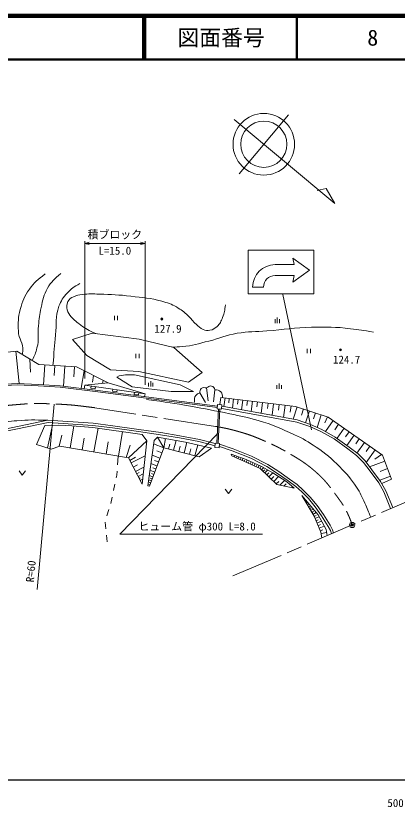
# Model space of a CAD drawing. Units: millimetres, scale not verified. Extents: x 40000 to 680000, y 20000 to 380000.
# Drawn here: x 479587 to 566968, y 198715 to 380000 of the extents above; entities that cross this region are included whole.
import ezdxf
from ezdxf.enums import TextEntityAlignment as Align

# ---------------------------------------------------------------- set-up
doc = ezdxf.new("R2010")
doc.units = ezdxf.units.MM
doc.header["$LTSCALE"] = 1000
doc.header["$PDMODE"] = 32
doc.header["$PDSIZE"] = 500
doc.linetypes.add('CHAIN', pattern=[18.5, 12, -1.5, 3.5, -1.5])
for name, color, linetype, lineweight in [('M-BGD', 7, 'Continuous', 13), ('M-BMK', 2, 'CHAIN', 13), ('M-BMK-SRVR', 3, 'Continuous', 13), ('M-STR-HTXT', 7, 'Continuous', 13), ('M-TTL', 2, 'Continuous', 140), ('M-TTL-BAND', 7, 'Continuous', 25), ('M-TTL-LINE', 7, 'Continuous', 50), ('M-TTL-TXT', 7, 'Continuous', 13)]:
    doc.layers.add(name, color=color, linetype=linetype, lineweight=lineweight)
doc.layers.add('M-OTRS', color=6, linetype='Continuous')
doc.styles.add('ＭＳ ゴシック', font='')
doc.styles.get('ＭＳ ゴシック').set_extended_font_data('MS Gothic')

msp = doc.modelspace()

# ---------------------------------------------------------------- linework, layer by layer
at = {"layer": 'M-BGD'}
for p, q in [((502171, 311306), (502171, 310306)), ((502921, 310306), (502921, 311306)), ((538990, 309626), (538990, 310501)), ((539490, 309626), (539490, 310876)), ((539990, 309626), (539990, 310501)), ((497096, 307315), (492543, 305876)), ((507817, 305897), (497096, 307315)), ((492543, 305876), (495881, 302160)), ((515779, 304013), (507817, 305897)), ((479799, 303183), (473009, 302505)), ((479614, 303165), (480354, 295755)), ((484851, 300139), (479799, 303183)), ((522289, 298278), (515779, 304013)), ((546332, 303701), (546332, 302701)), ((547082, 302701), (547082, 303701)), ((482829, 301358), (482962, 298339)), ((495881, 302160), (501245, 298868)), ((507078, 302596), (507078, 301596)), ((507828, 301596), (507828, 302596)), ((493465, 299558), (484851, 300139)), ((486210, 300047), (485901, 295469)), ((488499, 299893), (488345, 297604)), ((490788, 299738), (490481, 295181)), ((493067, 299584), (492913, 297306)), ((500734, 295923), (493465, 299558)), ((495233, 298674), (494594, 294669)), ((497413, 297584), (497170, 296062)), ((501245, 298868), (507803, 298512)), ((503275, 297540), (502742, 297225)), ((504729, 297758), (503275, 297540)), ((506812, 297783), (504729, 297758)), ((517208, 295432), (506812, 297783)), ((507803, 298512), (519188, 296049)), ((519188, 296049), (522289, 298278)), ((500734, 295923), (495369, 295417)), ((499594, 296493), (499484, 295805)), ((509187, 293427), (500734, 295923)), ((502742, 297225), (506255, 295045)), ((510009, 295064), (510009, 295939)), ((510509, 295064), (510509, 296314)), ((511009, 295064), (511009, 295939)), ((539926, 294524), (539926, 295774)), ((495369, 295417), (495264, 294586)), ((495369, 295417), (509187, 293427)), ((496853, 295203), (496782, 294709)), ((496782, 294709), (497772, 294566)), ((497772, 294566), (497843, 295061)), ((501802, 294491), (501731, 293996)), ((501731, 293996), (502721, 293853)), ((502721, 293853), (502792, 294348)), ((506255, 295045), (515148, 293906)), ((506751, 293778), (506680, 293283)), ((515148, 293906), (520309, 293930)), ((520309, 293930), (517208, 295432)), ((523311, 294750), (523688, 291799)), ((525207, 294319), (524873, 291605)), ((539426, 294524), (539426, 295399)), ((540426, 294524), (540426, 295399)), ((506680, 293283), (507670, 293140)), ((507670, 293140), (507741, 293635)), ((509187, 293427), (509106, 292789)), ((521729, 293611), (523031, 291411)), ((526350, 290930), (526524, 292575)), ((526524, 292575), (543647, 290537)), ((527517, 292457), (527284, 290493)), ((528499, 292340), (528382, 291358)), ((529481, 292223), (529233, 290138)), ((530524, 292099), (530400, 291056)), ((531566, 291975), (531303, 289760)), ((525789, 290952), (525749, 289953)), ((526788, 290913), (525789, 290952)), ((526749, 289913), (526788, 290913)), ((532674, 291843), (532542, 290736)), ((533781, 291711), (533501, 289359)), ((534957, 291571), (534817, 290395)), ((536133, 291431), (535835, 288934)), ((537381, 291283), (537233, 290034)), ((538630, 291134), (538314, 288482)), ((539956, 290976), (539798, 289650)), ((541282, 290818), (540947, 288002)), ((542691, 290651), (542446, 289237)), ((544080, 290396), (543168, 287597)), ((543647, 290537), (551158, 288090)), ((526001, 289943), (525618, 282088)), ((525749, 289953), (526749, 289913)), ((526300, 289929), (525918, 282076)), ((545479, 289940), (545023, 288540)), ((546879, 289484), (545999, 286784)), ((548229, 289044), (547789, 287694)), ((549579, 288604), (548639, 285719)), ((551021, 288134), (550360, 286756)), ((552283, 287301), (550517, 284783)), ((551158, 288090), (563604, 279360)), ((486199, 286182), (484333, 281796)), ((489358, 286222), (486199, 286182)), ((486845, 281008), (488027, 286205)), ((492387, 286052), (489358, 286222)), ((492052, 281001), (492899, 286014)), ((497257, 285689), (492387, 286052)), ((508573, 284126), (497257, 285689)), ((497499, 280082), (498418, 285528)), ((503113, 279134), (504061, 284749)), ((553541, 286418), (552658, 285159)), ((554800, 285535), (553182, 283228)), ((555954, 284726), (555145, 283572)), ((489547, 281430), (490111, 283908)), ((494776, 280542), (495235, 283265)), ((509627, 282672), (508573, 284126)), ((511251, 282690), (512062, 283514)), ((512062, 283514), (518484, 282351)), ((513482, 281040), (512062, 283514)), ((513482, 281040), (513889, 283183)), ((557107, 283917), (555458, 281565)), ((558283, 283092), (557458, 281916)), ((484333, 281796), (487653, 280754)), ((487653, 280754), (489640, 281409)), ((489640, 281409), (505411, 278746)), ((500306, 279608), (500780, 282415)), ((504904, 278832), (505814, 281636)), ((509627, 282672), (505411, 278746)), ((508500, 272676), (509627, 282672)), ((509833, 272331), (511251, 282690)), ((513492, 281066), (510197, 272271)), ((513482, 281040), (511145, 281915)), ((521585, 278983), (513492, 281066)), ((514591, 280784), (514881, 281910)), ((515717, 280493), (516298, 282747)), ((516926, 280182), (517237, 281391)), ((518134, 279871), (518757, 282288)), ((518484, 282351), (524396, 280994)), ((520617, 279232), (521256, 281714)), ((524396, 280994), (521585, 278983)), ((525249, 282103), (525209, 281104)), ((525209, 281104), (526208, 281064)), ((526248, 282063), (525249, 282103)), ((526208, 281064), (526248, 282063)), ((559459, 282267), (557747, 279826)), ((560680, 281411), (559824, 280190)), ((506002, 277585), (509240, 279233)), ((512606, 278702), (510798, 279380)), ((513044, 279871), (511876, 280309)), ((519376, 279552), (519695, 280793)), ((528911, 279615), (532384, 278355)), ((529098, 279217), (528911, 279615)), ((535586, 276332), (529098, 279217)), ((529612, 278988), (529755, 279309)), ((561901, 280555), (559880, 277674)), ((563341, 279544), (561860, 278407)), ((563604, 279360), (565694, 273884)), ((503067, 279142), (502903, 277149)), ((505411, 278746), (508500, 272676)), ((505733, 278113), (507016, 278884)), ((511929, 276894), (510529, 277418)), ((512268, 277798), (511363, 278137)), ((530069, 278785), (530155, 278978)), ((530526, 278582), (530697, 278967)), ((530983, 278379), (531083, 278604)), ((531439, 278176), (531639, 278625)), ((531896, 277972), (532008, 278223)), ((532353, 277769), (532576, 278270)), ((532384, 278355), (535906, 276788)), ((532810, 277566), (532921, 277816)), ((533267, 277363), (533489, 277863)), ((533724, 277160), (533835, 277410)), ((534181, 276957), (534403, 277457)), ((564117, 278016), (560653, 276694)), ((480320, 275747), (481070, 274747)), ((481070, 274747), (481820, 275747)), ((502779, 275654), (502706, 274764)), ((506498, 276610), (507474, 277106)), ((506995, 275634), (508946, 276627)), ((511404, 275494), (510322, 275900)), ((511667, 276194), (510967, 276456)), ((534638, 276753), (534749, 277003)), ((535094, 276550), (535317, 277050)), ((535551, 276347), (535692, 276663)), ((539409, 272608), (535586, 276332)), ((535906, 276788), (538474, 275318)), ((535917, 276009), (536400, 276505)), ((536275, 275660), (536607, 276001)), ((536633, 275311), (537296, 275992)), ((564778, 276284), (563046, 275623)), ((502706, 274764), (502580, 274170)), ((507294, 275047), (507882, 275346)), ((507593, 274459), (508769, 275057)), ((507820, 274013), (508114, 274163)), ((508047, 273568), (508635, 273867)), ((510999, 274411), (510161, 274725)), ((510823, 273943), (510404, 274100)), ((511202, 274953), (510660, 275156)), ((537092, 274865), (537539, 275323)), ((537551, 274418), (538444, 275335)), ((538122, 273862), (538677, 274433)), ((538474, 275318), (541660, 273233)), ((538692, 273306), (539804, 274448)), ((565439, 274552), (562956, 273604)), ((565694, 273884), (563421, 272866)), ((502267, 272703), (501954, 271236)), ((510197, 272271), (509833, 272331)), ((510297, 272538), (509883, 272694)), ((510648, 273475), (510022, 273709)), ((510472, 273007), (510159, 273124)), ((539263, 272750), (539819, 273321)), ((543372, 271790), (539409, 272608)), ((540099, 272466), (541163, 273558)), ((541025, 272275), (541508, 272770)), ((541660, 273233), (543372, 271790)), ((527589, 271576), (528339, 270576)), ((528339, 270576), (529089, 271576)), ((548877, 265664), (545101, 270143)), ((545101, 270143), (547912, 265345)), ((501642, 269769), (501329, 268302)), ((545629, 269242), (545784, 269333)), ((545881, 268810), (546033, 268899)), ((546134, 268379), (546438, 268557)), ((500883, 266871), (500417, 265445)), ((546387, 267947), (546613, 268080)), ((546640, 267516), (547092, 267781)), ((546892, 267085), (547193, 267261)), ((547145, 266653), (547746, 267005)), ((547398, 266222), (547773, 266441)), ((547651, 265790), (548400, 266229)), ((547912, 265345), (549462, 261710)), ((547916, 265334), (548401, 265541)), ((548123, 264849), (549094, 265263)), ((550686, 262320), (548877, 265664)), ((500085, 264005), (500234, 262512)), ((548351, 264314), (548886, 264542)), ((548580, 263779), (549649, 264236)), ((548831, 263189), (549421, 263441)), ((549083, 262600), (550262, 263103)), ((549340, 261997), (549943, 262254)), ((549462, 261710), (549700, 260388)), ((549523, 261372), (550813, 261604)), ((550935, 260916), (550686, 262320)), ((500382, 261019), (500531, 259527))]:
    msp.add_line(p, q, dxfattribs=at)
for points in [[(424074, 276699), (427121, 277529), (430707, 278779), (436423, 280981), (441649, 283267), (447050, 285866), (453027, 288596), (459218, 290992), (464525, 292907), (469759, 294530), (474563, 295493), (479912, 295778), (484758, 295512), (489774, 295269), (498416, 294193), (525775, 290600)], [(424153, 276410), (427210, 277243), (430810, 278497), (436537, 280703), (441774, 282994), (447177, 285594), (453144, 288319), (459323, 290711), (464620, 292622), (469833, 294239), (474600, 295195), (479911, 295478), (484742, 295212), (489748, 294970), (498378, 293895), (525763, 290299)], [(526755, 290081), (543946, 286947), (546920, 285946), (549472, 284794), (552526, 283088), (555676, 280786), (557663, 279260), (559223, 277699), (560790, 275712), (562746, 273044), (563934, 270944), (565475, 267131)], [(526845, 290573), (544072, 287432), (547103, 286412), (549698, 285241), (552796, 283510), (555975, 281187), (557993, 279636), (559598, 278032), (561188, 276015), (563167, 273316), (564385, 271162), (565935, 267328)], [(525245, 282007), (521642, 282939), (517199, 283817), (512850, 284522), (507740, 285269), (501826, 286112), (497282, 286663), (486945, 287359), (467159, 283252), (453038, 279008)], [(525225, 281496), (521530, 282451), (517111, 283325), (512774, 284027), (507669, 284775), (501761, 285616), (497235, 286165), (486979, 286856), (467282, 282767), (453182, 278529)], [(526218, 281320), (529194, 280366), (533410, 278669), (537099, 276760), (539547, 275165), (542011, 273482), (543733, 272208), (545111, 270985), (546641, 269423), (548204, 267486), (549639, 265482), (551170, 263048), (551662, 262082), (551885, 261322)], [(526239, 281839), (529364, 280836), (533618, 279124), (537351, 277192), (539824, 275581), (542301, 273890), (544049, 272597), (545456, 271348), (547015, 269755), (548602, 267788), (550054, 265761), (551605, 263295), (552129, 262268), (552348, 261520)]]:
    msp.add_lwpolyline(points, dxfattribs=at)
for centre, radius in [((513037, 310551), 150), ((513037, 310551), 120), ((513037, 310551), 90), ((513037, 310551), 60), ((513037, 310551), 30), ((513037, 310551), 20), ((553978, 303475), 150), ((553978, 303475), 120), ((553978, 303475), 90), ((553978, 303475), 60), ((553978, 303475), 30), ((553978, 303475), 20)]:
    msp.add_circle(centre, radius, dxfattribs=at)
for points, knots in [([(483320, 301061), (483940, 302273), (484115, 302759), (484439, 303909), (484978, 305819), (484575, 307004), (484767, 308979), (484926, 310628), (484995, 311563), (485366, 313177), (485774, 314949), (485916, 316026), (486838, 317593), (487741, 319126), (488393, 319692), (489892, 320973)], [0, 0, 0, 0, 1, 1, 1, 2, 2, 2, 3, 3, 3, 4, 4, 4, 5, 5, 5, 5]), ([(481055, 302426), (481152, 302772), (481149, 302920), (481183, 303239), (481381, 305052), (480205, 305972), (480166, 307795), (480124, 309733), (480097, 310866), (480593, 312741), (481101, 314662), (481547, 315753), (482695, 317375), (483826, 318973), (484552, 319534), (486293, 320864)], [0, 0, 0, 0, 1, 1, 1, 2, 2, 2, 3, 3, 3, 4, 4, 4, 5, 5, 5, 5]), ([(488099, 299920), (488351, 303295), (488415, 304182), (488692, 306907), (488952, 309467), (488593, 311026), (489455, 313450), (489927, 314775), (490415, 315465), (491364, 316503), (492318, 317546), (492886, 317879), (494253, 318684)], [0, 0, 0, 0, 1, 1, 1, 2, 2, 2, 3, 3, 3, 4, 4, 4, 4]), ([(497906, 307208), (496266, 308003), (495689, 308238), (494447, 309173), (493556, 309843), (493003, 310189), (492304, 311057), (491853, 311617), (491561, 311949), (491367, 312640), (491167, 313356), (491218, 313864), (491535, 314536), (491820, 315137), (492221, 315361), (492817, 315656), (493546, 316016), (494022, 316098), (494831, 316186), (496345, 316351), (497207, 316288), (498729, 316240), (501561, 316151), (503152, 316097), (505966, 315774), (508749, 315455), (510344, 315364), (513042, 314611), (514396, 314233), (515186, 314019), (516392, 313297), (517488, 312640), (518066, 312196), (519009, 311334), (519795, 310616), (520087, 310064), (520875, 309347), (521465, 308809), (521779, 308428), (522522, 308135), (523088, 307913), (523475, 307881), (524073, 307990), (524760, 308115), (525145, 308331), (525672, 308790), (526410, 309431), (526596, 310024), (526981, 310922), (527428, 311965), (527465, 312481), (527611, 313757)], [0, 0, 0, 0, 1, 1, 1, 2, 2, 2, 3, 3, 3, 4, 4, 4, 5, 5, 5, 6, 6, 6, 7, 7, 7, 8, 8, 8, 9, 9, 9, 10, 10, 10, 11, 11, 11, 12, 12, 12, 13, 13, 13, 14, 14, 14, 15, 15, 15, 16, 16, 16, 17, 17, 17, 17]), ([(515266, 304134), (516395, 304108), (516756, 304145), (517708, 304213), (520139, 304388), (521441, 304941), (523814, 305497), (526374, 306097), (527713, 306847), (530308, 307266), (532935, 307690), (534447, 307601), (537099, 307817), (541112, 308145), (543347, 308574), (547373, 308659), (550846, 308733), (552810, 308734), (556260, 308332), (558336, 308090), (559077, 307992), (561548, 307515)], [0, 0, 0, 0, 1, 1, 1, 2, 2, 2, 3, 3, 3, 4, 4, 4, 5, 5, 5, 6, 6, 6, 7, 7, 7, 7]), ([(521729, 293611), (521745, 293993), (521779, 294330), (522083, 294610), (522439, 294936), (522873, 294832), (523311, 294750)], [0, 0, 0, 0, 1, 1, 1, 2, 2, 2, 2]), ([(523311, 294750), (523642, 295017), (523986, 295305), (524442, 295180), (524876, 295062), (525045, 294690), (525207, 294319)], [0, 0, 0, 0, 1, 1, 1, 2, 2, 2, 2]), ([(525207, 294319), (525747, 294283), (526186, 294260), (526564, 293845), (526924, 293448), (526936, 293042), (526940, 292525)], [0, 0, 0, 0, 1, 1, 1, 2, 2, 2, 2]), ([(509509, 292128), (514385, 291435), (515679, 291258), (519611, 290567), (523130, 289949), (525098, 289575), (528593, 288831), (531164, 288283), (532624, 288038), (535146, 287294), (538472, 286312), (540265, 285510), (543409, 284047), (545449, 283097), (546548, 282450), (548414, 281191), (550691, 279657), (551868, 278625), (553794, 276668), (555450, 274985), (556349, 273984), (557650, 272014), (558535, 270675), (558866, 269823), (559549, 268371), (560160, 267071), (560412, 266455), (560902, 265176)], [0, 0, 0, 0, 1, 1, 1, 2, 2, 2, 3, 3, 3, 4, 4, 4, 5, 5, 5, 6, 6, 6, 7, 7, 7, 8, 8, 8, 9, 9, 9, 9]), ([(520491, 291490), (520493, 292116), (520439, 292566), (520846, 293030), (521119, 293340), (521337, 293465), (521729, 293611)], [0, 0, 0, 0, 1, 1, 1, 2, 2, 2, 2]), ([(410991, 266084), (412668, 266050), (413193, 266093), (414600, 266192), (417642, 266408), (419302, 266945), (422270, 267646), (427190, 268809), (429880, 269775), (434591, 271608), (440891, 274059), (444120, 276135), (450334, 278796), (453657, 280218), (455550, 280945), (458948, 282176), (462761, 283557), (464951, 284188), (468871, 285229), (471274, 285867), (472628, 286213), (475077, 286644), (476928, 286969), (477978, 287086), (479851, 287249), (482611, 287490), (483603, 287426), (486945, 287359)], [0, 0, 0, 0, 1, 1, 1, 2, 2, 2, 3, 3, 3, 4, 4, 4, 5, 5, 5, 6, 6, 6, 7, 7, 7, 8, 8, 8, 9, 9, 9, 9])]:
    msp.add_open_spline(points, degree=3, knots=knots, dxfattribs=at)
for p in [(513037, 310551), (553978, 303475)]:
    msp.add_point(p, dxfattribs=at)
at = {"layer": 'M-BMK'}
for p, q in [((525339, 285953), (497703, 290222)), ((574379, 270938), (528710, 251415))]:
    msp.add_line(p, q, dxfattribs=at)
for points, knots in [([(399901, 269196), (404294, 269300), (405506, 269334), (409088, 269603), (412876, 269887), (415035, 269892), (418756, 270657), (421337, 271187), (422756, 271623), (425262, 272438), (430097, 274009), (432747, 275069), (437475, 276940), (442389, 278885), (445016, 280276), (449905, 282283), (453907, 283927), (456146, 284862), (460214, 286336), (463658, 287584), (465569, 288375), (469119, 289280), (473926, 290505), (476746, 290680), (481689, 291087), (484415, 291311), (485959, 291169), (488692, 291062), (492224, 290924), (493444, 290743), (497703, 290222)], [0, 0, 0, 0, 1, 1, 1, 2, 2, 2, 3, 3, 3, 4, 4, 4, 5, 5, 5, 6, 6, 6, 7, 7, 7, 8, 8, 8, 9, 9, 9, 10, 10, 10, 10]), ([(525339, 285953), (527758, 285514), (528482, 285364), (530452, 284813), (532782, 284161), (534063, 283688), (536284, 282729), (539049, 281536), (540556, 280750), (543145, 279212), (545216, 277981), (546344, 277209), (548169, 275637), (550426, 273694), (551425, 272297), (553185, 269895), (554240, 268455), (554844, 267633), (555599, 266016), (556071, 265005), (556237, 264612), (556653, 263360)], [0, 0, 0, 0, 1, 1, 1, 2, 2, 2, 3, 3, 3, 4, 4, 4, 5, 5, 5, 6, 6, 6, 7, 7, 7, 7])]:
    msp.add_open_spline(points, degree=3, knots=knots, dxfattribs=at)
at = {"layer": 'M-BMK-SRVR'}
for p, q in [((542057, 357357), (530761, 343799)), ((529625, 356231), (552673, 337028)), ((550695, 340440), (548621, 339975)), ((552673, 337028), (550695, 340440))]:
    msp.add_line(p, q, dxfattribs=at)
for centre, radius in [((536409, 350578), 7059), ((536409, 350578), 5294), ((556653, 263360), 600)]:
    msp.add_circle(centre, radius, dxfattribs=at)
at = {"layer": 'M-OTRS'}
msp.add_point((556653, 263360), dxfattribs=at)
at = {"layer": 'M-STR-HTXT'}
for p, q in [((495369, 296882), (495369, 328373)), ((495369, 327878), (496369, 328128)), ((509187, 327878), (508187, 328128)), ((509187, 295463), (509187, 328373)), ((495369, 327878), (509187, 327878)), ((495369, 327878), (496369, 327628)), ((509187, 327878), (508187, 327628)), ((543053, 324501), (543353, 323001)), ((539003, 323001), (543353, 323001)), ((539003, 320501), (543353, 320501)), ((543053, 319001), (543353, 320501)), ((533853, 317851), (536353, 317851)), ((547319, 285152), (540737, 316175)), ((488398, 291074), (484476, 248601)), ((525841, 284283), (503404, 261260)), ((503404, 261260), (536086, 261260))]:
    msp.add_line(p, q, dxfattribs=at)
msp.add_lwpolyline([(547853, 316351), (532853, 316351), (532853, 326351), (547853, 326351)], close=True, dxfattribs=at)
msp.add_lwpolyline([(543053, 324501), (546853, 321751), (543053, 319001)], dxfattribs=at)
for radius in [5150, 2650]:
    msp.add_arc((539003, 317851), radius, 90, 180, dxfattribs=at)
at = {"layer": 'M-TTL'}
msp.add_line((680000, 380000), (40000, 380000), dxfattribs=at)
at = {"layer": 'M-TTL-BAND'}
msp.add_line((40000, 205000), (579000, 205000), dxfattribs=at)
at = {"layer": 'M-TTL-LINE'}
for p, q in [((508747, 380000), (508747, 370000)), ((509247, 380000), (509247, 370000)), ((543997, 380000), (543997, 370000)), ((40000, 370000), (680000, 370000))]:
    msp.add_line(p, q, dxfattribs=at)

# ---------------------------------------------------------------- texts
at = {"layer": 'M-BGD', "style": 'ＭＳ ゴシック'}
for s, p in [('127.9', (514450, 308318)), ('124.7', (555391, 301241))]:
    msp.add_text(s, height=1833, dxfattribs=at).set_placement(p, align=Align.MIDDLE_CENTER)
at = {"layer": 'M-STR-HTXT', "style": 'ＭＳ ゴシック'}
for s, p in [('積ブロック', (502278, 328433)), ('L=15.0', (502278, 324725)), ('ヒューム管 φ300 L=8.0', (521123, 261560))]:
    msp.add_text(s, height=1833, dxfattribs=at).set_placement(p, align=Align.BOTTOM_CENTER)
msp.add_text('R=60', height=1833, rotation=84.725, dxfattribs=at).set_placement((484478, 252604), align=Align.BOTTOM_CENTER)
at = {"layer": 'M-TTL-BAND', "style": 'ＭＳ ゴシック'}
msp.add_text('500.0', height=1833, dxfattribs=at).set_placement((567844, 198195), align=Align.BOTTOM_CENTER)
at = {"layer": 'M-TTL-TXT', "style": 'ＭＳ ゴシック'}
for s, p in [('図面番号', (526622, 375000)), ('8', (561372, 375000))]:
    msp.add_text(s, height=3666, dxfattribs=at).set_placement(p, align=Align.MIDDLE_CENTER)

doc.saveas('drawing.dxf')
